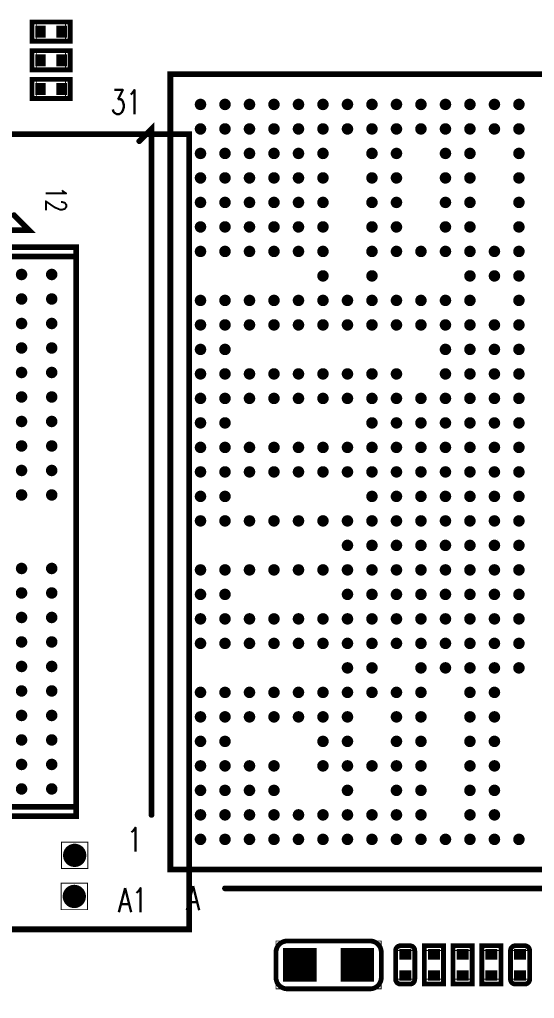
# Model space of a CAD drawing. Extents: x 60 to 160, y 44 to 135.
# Drawn here: x 90.6 to 104.27, y 89.54 to 115.51 of the extents above; entities that cross this region are included whole.
import ezdxf

# ---------------------------------------------------------------- set-up
doc = ezdxf.new("R2010")
doc.units = 0
for name, color, linetype in [('DRIL_PLTE_THRU_01', 3, 'CONTINUOUS'), ('DRIL_PLTE_THRU_02', 253, 'CONTINUOUS'), ('DRIL_PLTE_THRU_03', 4, 'CONTINUOUS'), ('DRIL_PLTE_THRU_04', 253, 'CONTINUOUS'), ('DRIL_PLTE_THRU_05', 210, 'CONTINUOUS'), ('DRIL_PLTE_THRU_06', 253, 'CONTINUOUS'), ('DRIL_PLTE_THRU_07', 57, 'CONTINUOUS'), ('DRIL_PLTE_THRU_08', 231, 'CONTINUOUS'), ('DRIL_PLTE_THRU_09', 253, 'CONTINUOUS'), ('DRIL_PLTE_THRU_10', 112, 'CONTINUOUS'), ('DRIL_PLTE_THRU_11', 216, 'CONTINUOUS'), ('DRIL_PLTE_THRU_12', 5, 'CONTINUOUS'), ('PADS_BOT', 5, 'CONTINUOUS'), ('PADS_INNER', 3, 'CONTINUOUS'), ('PADS_TOP', 3, 'CONTINUOUS'), ('PART_TOP_2DLINE_01', 255, 'CONTINUOUS'), ('PART_TOP_2DLINE_116', 255, 'CONTINUOUS'), ('PART_TOP_2DLINE_117', 255, 'CONTINUOUS'), ('PART_TOP_2DLINE_118', 255, 'CONTINUOUS'), ('PART_TOP_2DLINE_119', 255, 'CONTINUOUS'), ('PART_TOP_2DLINE_120', 255, 'CONTINUOUS'), ('PART_TOP_2DLINE_126', 255, 'CONTINUOUS'), ('PART_TOP_TEXT_126', 255, 'CONTINUOUS'), ('TAG_00', 255, 'CONTINUOUS'), ('TAG_01', 255, 'CONTINUOUS')]:
    doc.layers.add(name, color=color, linetype=linetype)
doc.styles.add('W0$07366', font='simplex', dxfattribs={"width": 0.75})
doc.styles.add('W0$0762', font='simplex', dxfattribs={"width": 0.75})

# ---------------------------------------------------------------- blocks, each defined once
blk = doc.blocks.new('SMOOTH_0$127')
at = {"const_width": 0.0635}
blk.add_lwpolyline([(-0.03175, 0, 1), (0.03175, 0, 1)], format="xyb", close=True, dxfattribs=at)
blk = doc.blocks.new('SMOOTH_0$0254')
at = {"const_width": 0.0127}
blk.add_lwpolyline([(-0.00635, 0, 1), (0.00635, 0, 1)], format="xyb", close=True, dxfattribs=at)
blk = doc.blocks.new('PART_BODY_TOP_6')
at = {"layer": 'PART_TOP_2DLINE_01', "const_width": 0.127}
blk.add_lwpolyline([(1.397, 0.335, 0.414214), (1.097, 0.635), (-1.097, 0.635, 0.414214), (-1.397, 0.335), (-1.397, -0.335, 0.414214), (-1.097, -0.635), (1.097, -0.635, 0.414214), (1.397, -0.335)], format="xyb", close=True, dxfattribs=at)
at = {"layer": 'PART_TOP_2DLINE_118', "const_width": 0.0254}
blk.add_lwpolyline([(1.397, -0.635), (-1.397, -0.635), (-1.397, 0.635), (1.397, 0.635)], close=True, dxfattribs=at)
at = {"layer": 'PART_TOP_2DLINE_119', "const_width": 0.0254}
blk.add_lwpolyline([(1.397, -0.635), (-1.397, -0.635), (-1.397, 0.635), (1.397, 0.635)], close=True, dxfattribs=at)
at = {"layer": 'PART_TOP_2DLINE_01'}
for p in [(1.097, 0.635), (1.397, 0.335)]:
    blk.add_blockref('SMOOTH_0$127', p, dxfattribs=at)
at = {"layer": 'PART_TOP_2DLINE_118'}
for p in [(-1.397, 0.635), (1.397, 0.635), (-1.397, -0.635), (1.397, -0.635)]:
    blk.add_blockref('SMOOTH_0$0254', p, dxfattribs=at)
at = {"layer": 'PART_TOP_2DLINE_119'}
for p in [(-1.397, 0.635), (1.397, 0.635), (-1.397, -0.635), (1.397, -0.635)]:
    blk.add_blockref('SMOOTH_0$0254', p, dxfattribs=at)
blk = doc.blocks.new('DRIL_HOLE_0')
blk.add_lwpolyline([(0, 0, 1), (0, 0, 1)], format="xyb", close=True)
blk = doc.blocks.new('PAD_0')
blk.add_lwpolyline([(0, 0, 1), (0, 0, 1)], format="xyb", close=True)
blk = doc.blocks.new('PAD_2')
at = {"const_width": 0.889}
blk.add_lwpolyline([(-0.4445, 0), (0.4445, 0)], dxfattribs=at)
blk = doc.blocks.new('STK_TOP_94')
at = {"layer": 'DRIL_PLTE_THRU_01'}
blk.add_blockref('DRIL_HOLE_0', (0, 0), dxfattribs=at)
at = {"layer": 'DRIL_PLTE_THRU_02'}
blk.add_blockref('DRIL_HOLE_0', (0, 0), dxfattribs=at)
at = {"layer": 'DRIL_PLTE_THRU_03'}
blk.add_blockref('DRIL_HOLE_0', (0, 0), dxfattribs=at)
at = {"layer": 'DRIL_PLTE_THRU_04'}
blk.add_blockref('DRIL_HOLE_0', (0, 0), dxfattribs=at)
at = {"layer": 'DRIL_PLTE_THRU_05'}
blk.add_blockref('DRIL_HOLE_0', (0, 0), dxfattribs=at)
at = {"layer": 'DRIL_PLTE_THRU_06'}
blk.add_blockref('DRIL_HOLE_0', (0, 0), dxfattribs=at)
at = {"layer": 'DRIL_PLTE_THRU_07'}
blk.add_blockref('DRIL_HOLE_0', (0, 0), dxfattribs=at)
at = {"layer": 'DRIL_PLTE_THRU_08'}
blk.add_blockref('DRIL_HOLE_0', (0, 0), dxfattribs=at)
at = {"layer": 'DRIL_PLTE_THRU_09'}
blk.add_blockref('DRIL_HOLE_0', (0, 0), dxfattribs=at)
at = {"layer": 'DRIL_PLTE_THRU_10'}
blk.add_blockref('DRIL_HOLE_0', (0, 0), dxfattribs=at)
at = {"layer": 'DRIL_PLTE_THRU_11'}
blk.add_blockref('DRIL_HOLE_0', (0, 0), dxfattribs=at)
at = {"layer": 'DRIL_PLTE_THRU_12'}
blk.add_blockref('DRIL_HOLE_0', (0, 0), dxfattribs=at)
at = {"layer": 'PADS_BOT'}
blk.add_blockref('PAD_0', (0, 0), dxfattribs=at)
at = {"layer": 'PADS_INNER'}
blk.add_blockref('PAD_0', (0, 0), dxfattribs=at)
at = {"layer": 'PADS_TOP', "rotation": 90}
blk.add_blockref('PAD_2', (0, 0), dxfattribs=at)
blk = doc.blocks.new('SYM_TOP_9')
for name, p in [('STK_TOP_94', (-0.762, 0)), ('STK_TOP_94', (0.762, 0)), ('PART_BODY_TOP_6', (0, 0))]:
    blk.add_blockref(name, p)
blk = doc.blocks.new('PART_TOP_39')
blk.add_blockref('SYM_TOP_9', (0, 0))
blk = doc.blocks.new('PART_BODY_TOP_2')
at = {"layer": 'PART_TOP_2DLINE_01', "const_width": 0.127}
blk.add_lwpolyline([(-0.508, -0.127, 0.414214), (-0.381, -0.254), (0.381, -0.254, 0.414214), (0.508, -0.127), (0.508, 0.127, 0.414214), (0.381, 0.254), (-0.381, 0.254, 0.414214), (-0.508, 0.127)], format="xyb", close=True, dxfattribs=at)
at = {"layer": 'PART_TOP_2DLINE_116', "const_width": 0.0254}
blk.add_lwpolyline([(-0.381, 0.254), (-0.381, -0.254), (0.381, -0.254), (0.381, 0.254)], close=True, dxfattribs=at)
at = {"layer": 'PART_TOP_2DLINE_117', "const_width": 0.0254}
blk.add_lwpolyline([(-0.381, 0.254), (-0.381, -0.254), (0.381, -0.254), (0.381, 0.254)], close=True, dxfattribs=at)
at = {"layer": 'PART_TOP_2DLINE_01'}
for p in [(-0.508, -0.127), (-0.381, -0.254)]:
    blk.add_blockref('SMOOTH_0$127', p, dxfattribs=at)
at = {"layer": 'PART_TOP_2DLINE_116'}
for p in [(-0.381, 0.254), (0.381, 0.254), (-0.381, -0.254), (0.381, -0.254)]:
    blk.add_blockref('SMOOTH_0$0254', p, dxfattribs=at)
at = {"layer": 'PART_TOP_2DLINE_117'}
for p in [(-0.381, 0.254), (0.381, 0.254), (-0.381, -0.254), (0.381, -0.254)]:
    blk.add_blockref('SMOOTH_0$0254', p, dxfattribs=at)
blk = doc.blocks.new('PAD_3')
at = {"const_width": 0.2794}
blk.add_lwpolyline([(-0.15875, 0), (0.15875, 0)], dxfattribs=at)
blk = doc.blocks.new('STK_TOP_90')
at = {"layer": 'DRIL_PLTE_THRU_01'}
blk.add_blockref('DRIL_HOLE_0', (0, 0), dxfattribs=at)
at = {"layer": 'DRIL_PLTE_THRU_02'}
blk.add_blockref('DRIL_HOLE_0', (0, 0), dxfattribs=at)
at = {"layer": 'DRIL_PLTE_THRU_03'}
blk.add_blockref('DRIL_HOLE_0', (0, 0), dxfattribs=at)
at = {"layer": 'DRIL_PLTE_THRU_04'}
blk.add_blockref('DRIL_HOLE_0', (0, 0), dxfattribs=at)
at = {"layer": 'DRIL_PLTE_THRU_05'}
blk.add_blockref('DRIL_HOLE_0', (0, 0), dxfattribs=at)
at = {"layer": 'DRIL_PLTE_THRU_06'}
blk.add_blockref('DRIL_HOLE_0', (0, 0), dxfattribs=at)
at = {"layer": 'DRIL_PLTE_THRU_07'}
blk.add_blockref('DRIL_HOLE_0', (0, 0), dxfattribs=at)
at = {"layer": 'DRIL_PLTE_THRU_08'}
blk.add_blockref('DRIL_HOLE_0', (0, 0), dxfattribs=at)
at = {"layer": 'DRIL_PLTE_THRU_09'}
blk.add_blockref('DRIL_HOLE_0', (0, 0), dxfattribs=at)
at = {"layer": 'DRIL_PLTE_THRU_10'}
blk.add_blockref('DRIL_HOLE_0', (0, 0), dxfattribs=at)
at = {"layer": 'DRIL_PLTE_THRU_11'}
blk.add_blockref('DRIL_HOLE_0', (0, 0), dxfattribs=at)
at = {"layer": 'DRIL_PLTE_THRU_12'}
blk.add_blockref('DRIL_HOLE_0', (0, 0), dxfattribs=at)
at = {"layer": 'PADS_BOT'}
blk.add_blockref('PAD_0', (0, 0), dxfattribs=at)
at = {"layer": 'PADS_INNER'}
blk.add_blockref('PAD_0', (0, 0), dxfattribs=at)
at = {"layer": 'PADS_TOP', "rotation": 90}
blk.add_blockref('PAD_3', (0, 0), dxfattribs=at)
blk = doc.blocks.new('SYM_TOP_5')
for name, p in [('PART_BODY_TOP_2', (0, 0)), ('STK_TOP_90', (-0.279, 0)), ('STK_TOP_90', (0.279, 0))]:
    blk.add_blockref(name, p)
blk = doc.blocks.new('PART_TOP_119')
blk.add_blockref('SYM_TOP_5', (0, 0))
blk = doc.blocks.new('PART_TOP_210')
blk.add_blockref('SYM_TOP_5', (0, 0))
blk = doc.blocks.new('PART_BODY_TOP_36')
at = {"layer": 'PART_TOP_2DLINE_01', "const_width": 0.127}
blk.add_lwpolyline([(-0.508, 0.254), (0.508, 0.254), (0.508, -0.254), (-0.508, -0.254)], close=True, dxfattribs=at)
at = {"layer": 'PART_TOP_2DLINE_118', "const_width": 0.0254}
blk.add_lwpolyline([(-0.381, 0.254), (0.381, 0.254), (0.381, -0.254), (-0.381, -0.254)], close=True, dxfattribs=at)
at = {"layer": 'PART_TOP_2DLINE_119', "const_width": 0.0254}
blk.add_lwpolyline([(-0.381, 0.254), (0.381, 0.254), (0.381, -0.254), (-0.381, -0.254)], close=True, dxfattribs=at)
at = {"layer": 'PART_TOP_2DLINE_01'}
for p in [(-0.508, 0.254), (0.508, 0.254), (-0.508, -0.254), (0.508, -0.254)]:
    blk.add_blockref('SMOOTH_0$127', p, dxfattribs=at)
at = {"layer": 'PART_TOP_2DLINE_118'}
for p in [(-0.381, 0.254), (0.381, 0.254), (-0.381, -0.254), (0.381, -0.254)]:
    blk.add_blockref('SMOOTH_0$0254', p, dxfattribs=at)
at = {"layer": 'PART_TOP_2DLINE_119'}
for p in [(-0.381, 0.254), (0.381, 0.254), (-0.381, -0.254), (0.381, -0.254)]:
    blk.add_blockref('SMOOTH_0$0254', p, dxfattribs=at)
blk = doc.blocks.new('SYM_TOP_39')
for name, p in [('PART_BODY_TOP_36', (0, 0)), ('STK_TOP_90', (-0.2794, 0)), ('STK_TOP_90', (0.2794, 0))]:
    blk.add_blockref(name, p)
blk = doc.blocks.new('PART_TOP_379')
blk.add_blockref('SYM_TOP_39', (0, 0))
blk = doc.blocks.new('PART_TOP_422')
blk.add_blockref('SYM_TOP_39', (0, 0))
blk = doc.blocks.new('PART_TOP_424')
blk.add_blockref('SYM_TOP_39', (0, 0))
blk = doc.blocks.new('PART_TOP_450')
blk.add_blockref('SYM_TOP_39', (0, 0))
blk = doc.blocks.new('PART_TOP_452')
blk.add_blockref('SYM_TOP_39', (0, 0))
blk = doc.blocks.new('PART_TOP_454')
blk.add_blockref('SYM_TOP_39', (0, 0))
blk = doc.blocks.new('SMOOTH_0$1524')
at = {"const_width": 0.0762}
blk.add_lwpolyline([(-0.0381, 0, 1), (0.0381, 0, 1)], format="xyb", close=True, dxfattribs=at)
blk = doc.blocks.new('PART_BODY_TOP_60')
at = {"layer": 'PART_TOP_2DLINE_118', "const_width": 0.152}
blk.add_lwpolyline([(-7.55, -5.05), (-7.55, 5.05), (7.55, 5.05), (7.55, -5.05)], close=True, dxfattribs=at)
blk.add_lwpolyline([(-6.85, -5.05), (-7.55, -4.35)], dxfattribs=at)
at = {"layer": 'PART_TOP_2DLINE_119', "const_width": 0.0254}
blk.add_lwpolyline([(7.6, -5.1), (-7.6, -5.1), (-7.6, 5.1), (7.6, 5.1)], close=True, dxfattribs=at)
at = {"layer": 'PART_TOP_2DLINE_120', "const_width": 0.152}
blk.add_lwpolyline([(-10.55, -8.05), (-10.55, 8.05), (10.55, 8.05), (10.55, -8.05)], close=True, dxfattribs=at)
at = {"layer": 'PART_TOP_2DLINE_126', "const_width": 0.152}
for points in [[(-7.55, -5.05), (-7.55, 5.05), (7.55, 5.05), (7.55, -5.05)], [(-7.3, -5.05), (-7.3, 5.05), (7.3, 5.05), (7.3, -5.05)]]:
    blk.add_lwpolyline(points, close=True, dxfattribs=at)
for points in [[(-8.4, 3.4), (-8, 3.8), (-8, -3.8)], [(-6.85, -5.05), (-7.55, -4.35)], [(5.8, -6), (6.2, -5.6), (-6.2, -5.6)]]:
    blk.add_lwpolyline(points, dxfattribs=at)
at = {"layer": 'PART_TOP_2DLINE_118'}
for p in [(-7.55, 5.05), (7.55, 5.05), (-7.55, -4.35), (-7.55, -5.05), (-6.85, -5.05), (7.55, -5.05)]:
    blk.add_blockref('SMOOTH_0$1524', p, dxfattribs=at)
at = {"layer": 'PART_TOP_2DLINE_119'}
for p in [(-7.6, 5.1), (7.6, 5.1), (-7.6, -5.1), (7.6, -5.1)]:
    blk.add_blockref('SMOOTH_0$0254', p, dxfattribs=at)
at = {"layer": 'PART_TOP_2DLINE_120'}
for p in [(-10.55, 8.05), (10.55, 8.05), (-10.55, -8.05), (10.55, -8.05)]:
    blk.add_blockref('SMOOTH_0$1524', p, dxfattribs=at)
at = {"layer": 'PART_TOP_2DLINE_126'}
for p in [(-7.55, 5.05), (-7.3, 5.05), (7.3, 5.05), (7.55, 5.05), (-8, 3.8), (-8.4, 3.4), (-8, -3.8), (-7.55, -4.35), (-7.55, -5.05), (-7.3, -5.05), (-6.85, -5.05), (7.3, -5.05), (7.55, -5.05), (-6.2, -5.6), (6.2, -5.6), (5.8, -6)]:
    blk.add_blockref('SMOOTH_0$1524', p, dxfattribs=at)
at = {"layer": 'PART_TOP_TEXT_126', "style": 'W0$0762', "width": 0.75}
for s, height, p in [('12', 0.5334, (-9.162, 4.246)), ('1', 0.533, (-8.781, -4.754)), ('A', 0.533, (-7.081, -6.054)), ('AB', 0.5334, (6.138, -6.054))]:
    blk.add_text(s, height=height, dxfattribs=at).set_placement(p)
blk = doc.blocks.new('PAD_81')
at = {"const_width": 0.1524}
blk.add_lwpolyline([(0, -0.0762, 1), (0, 0.0762, 1)], format="xyb", close=True, dxfattribs=at)
blk = doc.blocks.new('STK_TOP_202')
at = {"layer": 'DRIL_PLTE_THRU_01'}
blk.add_blockref('DRIL_HOLE_0', (0, 0), dxfattribs=at)
at = {"layer": 'DRIL_PLTE_THRU_02'}
blk.add_blockref('DRIL_HOLE_0', (0, 0), dxfattribs=at)
at = {"layer": 'DRIL_PLTE_THRU_03'}
blk.add_blockref('DRIL_HOLE_0', (0, 0), dxfattribs=at)
at = {"layer": 'DRIL_PLTE_THRU_04'}
blk.add_blockref('DRIL_HOLE_0', (0, 0), dxfattribs=at)
at = {"layer": 'DRIL_PLTE_THRU_05'}
blk.add_blockref('DRIL_HOLE_0', (0, 0), dxfattribs=at)
at = {"layer": 'DRIL_PLTE_THRU_06'}
blk.add_blockref('DRIL_HOLE_0', (0, 0), dxfattribs=at)
at = {"layer": 'DRIL_PLTE_THRU_07'}
blk.add_blockref('DRIL_HOLE_0', (0, 0), dxfattribs=at)
at = {"layer": 'DRIL_PLTE_THRU_08'}
blk.add_blockref('DRIL_HOLE_0', (0, 0), dxfattribs=at)
at = {"layer": 'DRIL_PLTE_THRU_09'}
blk.add_blockref('DRIL_HOLE_0', (0, 0), dxfattribs=at)
at = {"layer": 'DRIL_PLTE_THRU_10'}
blk.add_blockref('DRIL_HOLE_0', (0, 0), dxfattribs=at)
at = {"layer": 'DRIL_PLTE_THRU_11'}
blk.add_blockref('DRIL_HOLE_0', (0, 0), dxfattribs=at)
at = {"layer": 'DRIL_PLTE_THRU_12'}
blk.add_blockref('DRIL_HOLE_0', (0, 0), dxfattribs=at)
at = {"layer": 'PADS_BOT'}
blk.add_blockref('PAD_0', (0, 0), dxfattribs=at)
at = {"layer": 'PADS_INNER'}
blk.add_blockref('PAD_0', (0, 0), dxfattribs=at)
at = {"layer": 'PADS_TOP', "rotation": 90}
blk.add_blockref('PAD_81', (0, 0), dxfattribs=at)
blk = doc.blocks.new('SYM_TOP_63')
for name, p in [('PART_BODY_TOP_60', (0, 0)), ('STK_TOP_202', (-6.825, 4.4)), ('STK_TOP_202', (-6.175, 4.4)), ('STK_TOP_202', (-5.525, 4.4)), ('STK_TOP_202', (-4.875, 4.4)), ('STK_TOP_202', (-4.225, 4.4)), ('STK_TOP_202', (-3.575, 4.4)), ('STK_TOP_202', (-2.925, 4.4)), ('STK_TOP_202', (-2.275, 4.4)), ('STK_TOP_202', (-1.625, 4.4)), ('STK_TOP_202', (-0.975, 4.4)), ('STK_TOP_202', (0.975, 4.4)), ('STK_TOP_202', (1.625, 4.4)), ('STK_TOP_202', (2.275, 4.4)), ('STK_TOP_202', (2.925, 4.4)), ('STK_TOP_202', (3.575, 4.4)), ('STK_TOP_202', (4.225, 4.4)), ('STK_TOP_202', (4.875, 4.4)), ('STK_TOP_202', (5.525, 4.4)), ('STK_TOP_202', (6.175, 4.4)), ('STK_TOP_202', (6.825, 4.4)), ('STK_TOP_202', (-6.825, 3.6)), ('STK_TOP_202', (-6.175, 3.6)), ('STK_TOP_202', (-5.525, 3.6)), ('STK_TOP_202', (-4.875, 3.6)), ('STK_TOP_202', (-4.225, 3.6)), ('STK_TOP_202', (-3.575, 3.6)), ('STK_TOP_202', (-2.925, 3.6)), ('STK_TOP_202', (-2.275, 3.6)), ('STK_TOP_202', (-1.625, 3.6)), ('STK_TOP_202', (-0.975, 3.6)), ('STK_TOP_202', (0.975, 3.6)), ('STK_TOP_202', (1.625, 3.6)), ('STK_TOP_202', (2.275, 3.6)), ('STK_TOP_202', (2.925, 3.6)), ('STK_TOP_202', (3.575, 3.6)), ('STK_TOP_202', (4.225, 3.6)), ('STK_TOP_202', (4.875, 3.6)), ('STK_TOP_202', (5.525, 3.6)), ('STK_TOP_202', (6.175, 3.6)), ('STK_TOP_202', (6.825, 3.6))]:
    blk.add_blockref(name, p)
blk = doc.blocks.new('PART_TOP_692')
blk.add_blockref('SYM_TOP_63', (0, 0))
blk = doc.blocks.new('PART_BODY_TOP_61')
at = {"layer": 'PART_TOP_2DLINE_118', "const_width": 0.152}
blk.add_lwpolyline([(-10.55, -10.55), (-10.55, 10.55), (10.55, 10.55), (10.55, -10.55)], close=True, dxfattribs=at)
at = {"layer": 'PART_TOP_2DLINE_119', "const_width": 0.0254}
blk.add_lwpolyline([(-10.541, -10.541), (-10.541, 10.541), (10.541, 10.541), (10.541, -10.541)], close=True, dxfattribs=at)
at = {"layer": 'PART_TOP_2DLINE_126', "const_width": 0.152}
blk.add_lwpolyline([(-10.55, -10.55), (-10.55, 10.55), (10.55, 10.55), (10.55, -10.55)], close=True, dxfattribs=at)
for points in [[(-11.375, 8.775), (-11.05, 9.1), (-11.05, -9.1)], [(8.775, -11.375), (9.1, -11.05), (-9.1, -11.05)]]:
    blk.add_lwpolyline(points, dxfattribs=at)
at = {"layer": 'PART_TOP_2DLINE_118'}
for p in [(-10.55, 10.55), (10.55, 10.55), (-10.55, -10.55), (10.55, -10.55)]:
    blk.add_blockref('SMOOTH_0$1524', p, dxfattribs=at)
at = {"layer": 'PART_TOP_2DLINE_119'}
for p in [(-10.541, 10.541), (10.541, 10.541), (-10.541, -10.541), (10.541, -10.541)]:
    blk.add_blockref('SMOOTH_0$0254', p, dxfattribs=at)
at = {"layer": 'PART_TOP_2DLINE_126'}
for p in [(-10.55, 10.55), (10.55, 10.55), (-11.05, 9.1), (-11.375, 8.775), (-11.05, -9.1), (-10.55, -10.55), (10.55, -10.55), (-9.1, -11.05), (9.1, -11.05), (8.775, -11.375)]:
    blk.add_blockref('SMOOTH_0$1524', p, dxfattribs=at)
at = {"layer": 'PART_TOP_TEXT_126', "style": 'W0$07366', "width": 0.75}
for s, height, p in [('31', 0.6401, (-12.137, 9.496)), ('1', 0.64, (-11.7, -10.075)), ('A1', 0.6401, (-11.938, -11.684)), ('A', 0.64, (-10.131, -11.629)), ('AL', 0.6401, (8.988, -11.629))]:
    blk.add_text(s, height=height, dxfattribs=at).set_placement(p)
blk = doc.blocks.new('STK_TOP_203')
at = {"layer": 'DRIL_PLTE_THRU_01'}
blk.add_blockref('DRIL_HOLE_0', (0, 0), dxfattribs=at)
at = {"layer": 'DRIL_PLTE_THRU_02'}
blk.add_blockref('DRIL_HOLE_0', (0, 0), dxfattribs=at)
at = {"layer": 'DRIL_PLTE_THRU_03'}
blk.add_blockref('DRIL_HOLE_0', (0, 0), dxfattribs=at)
at = {"layer": 'DRIL_PLTE_THRU_04'}
blk.add_blockref('DRIL_HOLE_0', (0, 0), dxfattribs=at)
at = {"layer": 'DRIL_PLTE_THRU_05'}
blk.add_blockref('DRIL_HOLE_0', (0, 0), dxfattribs=at)
at = {"layer": 'DRIL_PLTE_THRU_06'}
blk.add_blockref('DRIL_HOLE_0', (0, 0), dxfattribs=at)
at = {"layer": 'DRIL_PLTE_THRU_07'}
blk.add_blockref('DRIL_HOLE_0', (0, 0), dxfattribs=at)
at = {"layer": 'DRIL_PLTE_THRU_08'}
blk.add_blockref('DRIL_HOLE_0', (0, 0), dxfattribs=at)
at = {"layer": 'DRIL_PLTE_THRU_09'}
blk.add_blockref('DRIL_HOLE_0', (0, 0), dxfattribs=at)
at = {"layer": 'DRIL_PLTE_THRU_10'}
blk.add_blockref('DRIL_HOLE_0', (0, 0), dxfattribs=at)
at = {"layer": 'DRIL_PLTE_THRU_11'}
blk.add_blockref('DRIL_HOLE_0', (0, 0), dxfattribs=at)
at = {"layer": 'DRIL_PLTE_THRU_12'}
blk.add_blockref('DRIL_HOLE_0', (0, 0), dxfattribs=at)
at = {"layer": 'PADS_BOT'}
blk.add_blockref('PAD_0', (0, 0), dxfattribs=at)
at = {"layer": 'PADS_INNER'}
blk.add_blockref('PAD_0', (0, 0), dxfattribs=at)
at = {"layer": 'PADS_TOP'}
blk.add_blockref('PAD_81', (0, 0), dxfattribs=at)
blk = doc.blocks.new('SYM_TOP_64')
for name, p in [('PART_BODY_TOP_61', (0, 0)), ('STK_TOP_203', (-9.75, 9.75)), ('STK_TOP_203', (-9.1, 9.75)), ('STK_TOP_203', (-8.45, 9.75)), ('STK_TOP_203', (-7.8, 9.75)), ('STK_TOP_203', (-7.15, 9.75)), ('STK_TOP_203', (-6.5, 9.75)), ('STK_TOP_203', (-5.85, 9.75)), ('STK_TOP_203', (-5.2, 9.75)), ('STK_TOP_203', (-4.55, 9.75)), ('STK_TOP_203', (-3.9, 9.75)), ('STK_TOP_203', (-3.25, 9.75)), ('STK_TOP_203', (-2.6, 9.75)), ('STK_TOP_203', (-1.95, 9.75)), ('STK_TOP_203', (-1.3, 9.75)), ('STK_TOP_203', (-9.75, 9.1)), ('STK_TOP_203', (-9.1, 9.1)), ('STK_TOP_203', (-8.45, 9.1)), ('STK_TOP_203', (-7.8, 9.1)), ('STK_TOP_203', (-7.15, 9.1)), ('STK_TOP_203', (-6.5, 9.1)), ('STK_TOP_203', (-5.85, 9.1)), ('STK_TOP_203', (-5.2, 9.1)), ('STK_TOP_203', (-4.55, 9.1)), ('STK_TOP_203', (-3.9, 9.1)), ('STK_TOP_203', (-3.25, 9.1)), ('STK_TOP_203', (-2.6, 9.1)), ('STK_TOP_203', (-1.95, 9.1)), ('STK_TOP_203', (-1.3, 9.1)), ('STK_TOP_203', (-9.75, 8.45)), ('STK_TOP_203', (-9.1, 8.45)), ('STK_TOP_203', (-8.45, 8.45)), ('STK_TOP_203', (-7.8, 8.45)), ('STK_TOP_203', (-7.15, 8.45)), ('STK_TOP_203', (-6.5, 8.45)), ('STK_TOP_203', (-5.2, 8.45)), ('STK_TOP_203', (-4.55, 8.45)), ('STK_TOP_203', (-3.25, 8.45)), ('STK_TOP_203', (-2.6, 8.45)), ('STK_TOP_203', (-1.3, 8.45)), ('STK_TOP_203', (-9.75, 7.8)), ('STK_TOP_203', (-9.1, 7.8)), ('STK_TOP_203', (-8.45, 7.8)), ('STK_TOP_203', (-7.8, 7.8)), ('STK_TOP_203', (-7.15, 7.8)), ('STK_TOP_203', (-6.5, 7.8)), ('STK_TOP_203', (-5.2, 7.8)), ('STK_TOP_203', (-4.55, 7.8)), ('STK_TOP_203', (-3.25, 7.8)), ('STK_TOP_203', (-2.6, 7.8)), ('STK_TOP_203', (-1.3, 7.8)), ('STK_TOP_203', (-9.75, 7.15)), ('STK_TOP_203', (-9.1, 7.15)), ('STK_TOP_203', (-8.45, 7.15)), ('STK_TOP_203', (-7.8, 7.15)), ('STK_TOP_203', (-7.15, 7.15)), ('STK_TOP_203', (-6.5, 7.15)), ('STK_TOP_203', (-5.2, 7.15)), ('STK_TOP_203', (-4.55, 7.15)), ('STK_TOP_203', (-3.25, 7.15)), ('STK_TOP_203', (-2.6, 7.15)), ('STK_TOP_203', (-1.3, 7.15)), ('STK_TOP_203', (-9.75, 6.5)), ('STK_TOP_203', (-9.1, 6.5)), ('STK_TOP_203', (-8.45, 6.5)), ('STK_TOP_203', (-7.8, 6.5)), ('STK_TOP_203', (-7.15, 6.5)), ('STK_TOP_203', (-6.5, 6.5)), ('STK_TOP_203', (-5.2, 6.5)), ('STK_TOP_203', (-4.55, 6.5)), ('STK_TOP_203', (-3.25, 6.5)), ('STK_TOP_203', (-2.6, 6.5)), ('STK_TOP_203', (-1.3, 6.5)), ('STK_TOP_203', (-9.75, 5.85)), ('STK_TOP_203', (-9.1, 5.85)), ('STK_TOP_203', (-8.45, 5.85)), ('STK_TOP_203', (-7.8, 5.85)), ('STK_TOP_203', (-7.15, 5.85)), ('STK_TOP_203', (-6.5, 5.85)), ('STK_TOP_203', (-5.2, 5.85)), ('STK_TOP_203', (-4.55, 5.85)), ('STK_TOP_203', (-3.9, 5.85)), ('STK_TOP_203', (-3.25, 5.85)), ('STK_TOP_203', (-2.6, 5.85)), ('STK_TOP_203', (-1.95, 5.85)), ('STK_TOP_203', (-1.3, 5.85)), ('STK_TOP_203', (-6.5, 5.2)), ('STK_TOP_203', (-5.2, 5.2)), ('STK_TOP_203', (-2.6, 5.2)), ('STK_TOP_203', (-1.95, 5.2)), ('STK_TOP_203', (-1.3, 5.2)), ('STK_TOP_203', (-9.75, 4.55)), ('STK_TOP_203', (-9.1, 4.55)), ('STK_TOP_203', (-8.45, 4.55)), ('STK_TOP_203', (-7.8, 4.55)), ('STK_TOP_203', (-7.15, 4.55)), ('STK_TOP_203', (-6.5, 4.55)), ('STK_TOP_203', (-5.85, 4.55)), ('STK_TOP_203', (-5.2, 4.55)), ('STK_TOP_203', (-4.55, 4.55)), ('STK_TOP_203', (-3.9, 4.55)), ('STK_TOP_203', (-3.25, 4.55)), ('STK_TOP_203', (-2.6, 4.55)), ('STK_TOP_203', (-1.3, 4.55)), ('STK_TOP_203', (-9.75, 3.9)), ('STK_TOP_203', (-9.1, 3.9)), ('STK_TOP_203', (-8.45, 3.9)), ('STK_TOP_203', (-7.8, 3.9)), ('STK_TOP_203', (-7.15, 3.9)), ('STK_TOP_203', (-6.5, 3.9)), ('STK_TOP_203', (-5.85, 3.9)), ('STK_TOP_203', (-5.2, 3.9)), ('STK_TOP_203', (-4.55, 3.9)), ('STK_TOP_203', (-3.9, 3.9)), ('STK_TOP_203', (-3.25, 3.9)), ('STK_TOP_203', (-2.6, 3.9)), ('STK_TOP_203', (-1.95, 3.9)), ('STK_TOP_203', (-1.3, 3.9)), ('STK_TOP_203', (-9.75, 3.25)), ('STK_TOP_203', (-9.1, 3.25)), ('STK_TOP_203', (-3.25, 3.25)), ('STK_TOP_203', (-2.6, 3.25)), ('STK_TOP_203', (-1.95, 3.25)), ('STK_TOP_203', (-1.3, 3.25)), ('STK_TOP_203', (-9.75, 2.6)), ('STK_TOP_203', (-9.1, 2.6)), ('STK_TOP_203', (-8.45, 2.6)), ('STK_TOP_203', (-7.8, 2.6)), ('STK_TOP_203', (-7.15, 2.6)), ('STK_TOP_203', (-6.5, 2.6)), ('STK_TOP_203', (-5.85, 2.6)), ('STK_TOP_203', (-5.2, 2.6)), ('STK_TOP_203', (-4.55, 2.6)), ('STK_TOP_203', (-3.25, 2.6)), ('STK_TOP_203', (-2.6, 2.6)), ('STK_TOP_203', (-1.95, 2.6)), ('STK_TOP_203', (-1.3, 2.6)), ('STK_TOP_203', (-9.75, 1.95)), ('STK_TOP_203', (-9.1, 1.95)), ('STK_TOP_203', (-8.45, 1.95)), ('STK_TOP_203', (-7.8, 1.95)), ('STK_TOP_203', (-7.15, 1.95)), ('STK_TOP_203', (-6.5, 1.95)), ('STK_TOP_203', (-5.85, 1.95)), ('STK_TOP_203', (-5.2, 1.95)), ('STK_TOP_203', (-4.55, 1.95)), ('STK_TOP_203', (-3.9, 1.95)), ('STK_TOP_203', (-3.25, 1.95)), ('STK_TOP_203', (-2.6, 1.95)), ('STK_TOP_203', (-1.95, 1.95)), ('STK_TOP_203', (-1.3, 1.95)), ('STK_TOP_203', (-9.75, 1.3)), ('STK_TOP_203', (-9.1, 1.3)), ('STK_TOP_203', (-5.2, 1.3)), ('STK_TOP_203', (-4.55, 1.3)), ('STK_TOP_203', (-3.9, 1.3)), ('STK_TOP_203', (-3.25, 1.3)), ('STK_TOP_203', (-2.6, 1.3)), ('STK_TOP_203', (-1.95, 1.3)), ('STK_TOP_203', (-1.3, 1.3)), ('STK_TOP_203', (-9.75, 0.65)), ('STK_TOP_203', (-9.1, 0.65)), ('STK_TOP_203', (-8.45, 0.65)), ('STK_TOP_203', (-7.8, 0.65)), ('STK_TOP_203', (-7.15, 0.65)), ('STK_TOP_203', (-6.5, 0.65)), ('STK_TOP_203', (-5.85, 0.65)), ('STK_TOP_203', (-5.2, 0.65)), ('STK_TOP_203', (-4.55, 0.65)), ('STK_TOP_203', (-3.9, 0.65)), ('STK_TOP_203', (-3.25, 0.65)), ('STK_TOP_203', (-2.6, 0.65)), ('STK_TOP_203', (-1.95, 0.65)), ('STK_TOP_203', (-1.3, 0.65)), ('STK_TOP_203', (-9.75, 0)), ('STK_TOP_203', (-9.1, 0)), ('STK_TOP_203', (-8.45, 0)), ('STK_TOP_203', (-7.8, 0)), ('STK_TOP_203', (-7.15, 0)), ('STK_TOP_203', (-6.5, 0)), ('STK_TOP_203', (-5.85, 0)), ('STK_TOP_203', (-5.2, 0)), ('STK_TOP_203', (-4.55, 0)), ('STK_TOP_203', (-3.9, 0)), ('STK_TOP_203', (-3.25, 0)), ('STK_TOP_203', (-2.6, 0)), ('STK_TOP_203', (-1.95, 0)), ('STK_TOP_203', (-1.3, 0)), ('STK_TOP_203', (-9.75, -0.65)), ('STK_TOP_203', (-9.1, -0.65)), ('STK_TOP_203', (-5.2, -0.65)), ('STK_TOP_203', (-4.55, -0.65)), ('STK_TOP_203', (-3.9, -0.65)), ('STK_TOP_203', (-3.25, -0.65)), ('STK_TOP_203', (-2.6, -0.65)), ('STK_TOP_203', (-1.95, -0.65)), ('STK_TOP_203', (-1.3, -0.65)), ('STK_TOP_203', (-9.75, -1.3)), ('STK_TOP_203', (-9.1, -1.3)), ('STK_TOP_203', (-8.45, -1.3)), ('STK_TOP_203', (-7.8, -1.3)), ('STK_TOP_203', (-7.15, -1.3)), ('STK_TOP_203', (-6.5, -1.3)), ('STK_TOP_203', (-5.85, -1.3)), ('STK_TOP_203', (-5.2, -1.3)), ('STK_TOP_203', (-4.55, -1.3)), ('STK_TOP_203', (-3.9, -1.3)), ('STK_TOP_203', (-3.25, -1.3)), ('STK_TOP_203', (-2.6, -1.3)), ('STK_TOP_203', (-1.95, -1.3)), ('STK_TOP_203', (-1.3, -1.3)), ('STK_TOP_203', (-5.85, -1.95)), ('STK_TOP_203', (-5.2, -1.95)), ('STK_TOP_203', (-4.55, -1.95)), ('STK_TOP_203', (-3.9, -1.95)), ('STK_TOP_203', (-3.25, -1.95)), ('STK_TOP_203', (-2.6, -1.95)), ('STK_TOP_203', (-1.95, -1.95)), ('STK_TOP_203', (-1.3, -1.95)), ('STK_TOP_203', (-9.75, -2.6)), ('STK_TOP_203', (-9.1, -2.6)), ('STK_TOP_203', (-8.45, -2.6)), ('STK_TOP_203', (-7.8, -2.6)), ('STK_TOP_203', (-7.15, -2.6)), ('STK_TOP_203', (-6.5, -2.6)), ('STK_TOP_203', (-5.85, -2.6)), ('STK_TOP_203', (-5.2, -2.6)), ('STK_TOP_203', (-4.55, -2.6)), ('STK_TOP_203', (-3.9, -2.6)), ('STK_TOP_203', (-3.25, -2.6)), ('STK_TOP_203', (-2.6, -2.6)), ('STK_TOP_203', (-1.95, -2.6)), ('STK_TOP_203', (-1.3, -2.6)), ('STK_TOP_203', (-9.75, -3.25)), ('STK_TOP_203', (-9.1, -3.25)), ('STK_TOP_203', (-5.85, -3.25)), ('STK_TOP_203', (-5.2, -3.25)), ('STK_TOP_203', (-4.55, -3.25)), ('STK_TOP_203', (-3.9, -3.25)), ('STK_TOP_203', (-3.25, -3.25)), ('STK_TOP_203', (-2.6, -3.25)), ('STK_TOP_203', (-1.95, -3.25)), ('STK_TOP_203', (-1.3, -3.25)), ('STK_TOP_203', (-9.75, -3.9)), ('STK_TOP_203', (-9.1, -3.9)), ('STK_TOP_203', (-8.45, -3.9)), ('STK_TOP_203', (-7.8, -3.9)), ('STK_TOP_203', (-7.15, -3.9)), ('STK_TOP_203', (-6.5, -3.9)), ('STK_TOP_203', (-5.85, -3.9)), ('STK_TOP_203', (-5.2, -3.9)), ('STK_TOP_203', (-4.55, -3.9)), ('STK_TOP_203', (-3.9, -3.9)), ('STK_TOP_203', (-3.25, -3.9)), ('STK_TOP_203', (-2.6, -3.9)), ('STK_TOP_203', (-1.95, -3.9)), ('STK_TOP_203', (-1.3, -3.9)), ('STK_TOP_203', (-9.75, -4.55)), ('STK_TOP_203', (-9.1, -4.55)), ('STK_TOP_203', (-8.45, -4.55)), ('STK_TOP_203', (-7.8, -4.55)), ('STK_TOP_203', (-7.15, -4.55)), ('STK_TOP_203', (-6.5, -4.55)), ('STK_TOP_203', (-5.85, -4.55)), ('STK_TOP_203', (-5.2, -4.55)), ('STK_TOP_203', (-4.55, -4.55)), ('STK_TOP_203', (-3.9, -4.55)), ('STK_TOP_203', (-3.25, -4.55)), ('STK_TOP_203', (-2.6, -4.55)), ('STK_TOP_203', (-1.95, -4.55)), ('STK_TOP_203', (-1.3, -4.55)), ('STK_TOP_203', (-5.85, -5.2)), ('STK_TOP_203', (-5.2, -5.2)), ('STK_TOP_203', (-3.9, -5.2)), ('STK_TOP_203', (-3.25, -5.2)), ('STK_TOP_203', (-2.6, -5.2)), ('STK_TOP_203', (-1.95, -5.2)), ('STK_TOP_203', (-1.3, -5.2)), ('STK_TOP_203', (-9.75, -5.85)), ('STK_TOP_203', (-9.1, -5.85)), ('STK_TOP_203', (-8.45, -5.85)), ('STK_TOP_203', (-7.8, -5.85)), ('STK_TOP_203', (-7.15, -5.85)), ('STK_TOP_203', (-6.5, -5.85)), ('STK_TOP_203', (-5.85, -5.85)), ('STK_TOP_203', (-5.2, -5.85)), ('STK_TOP_203', (-4.55, -5.85)), ('STK_TOP_203', (-3.9, -5.85)), ('STK_TOP_203', (-2.6, -5.85)), ('STK_TOP_203', (-1.95, -5.85)), ('STK_TOP_203', (-9.75, -6.5)), ('STK_TOP_203', (-9.1, -6.5)), ('STK_TOP_203', (-8.45, -6.5)), ('STK_TOP_203', (-7.8, -6.5)), ('STK_TOP_203', (-7.15, -6.5)), ('STK_TOP_203', (-6.5, -6.5)), ('STK_TOP_203', (-5.85, -6.5)), ('STK_TOP_203', (-4.55, -6.5)), ('STK_TOP_203', (-3.9, -6.5)), ('STK_TOP_203', (-2.6, -6.5)), ('STK_TOP_203', (-1.95, -6.5)), ('STK_TOP_203', (-9.75, -7.15)), ('STK_TOP_203', (-9.1, -7.15)), ('STK_TOP_203', (-6.5, -7.15)), ('STK_TOP_203', (-5.85, -7.15)), ('STK_TOP_203', (-4.55, -7.15)), ('STK_TOP_203', (-3.9, -7.15)), ('STK_TOP_203', (-2.6, -7.15)), ('STK_TOP_203', (-1.95, -7.15)), ('STK_TOP_203', (-9.75, -7.8)), ('STK_TOP_203', (-9.1, -7.8)), ('STK_TOP_203', (-8.45, -7.8)), ('STK_TOP_203', (-7.8, -7.8)), ('STK_TOP_203', (-6.5, -7.8)), ('STK_TOP_203', (-5.85, -7.8)), ('STK_TOP_203', (-5.2, -7.8)), ('STK_TOP_203', (-4.55, -7.8)), ('STK_TOP_203', (-3.9, -7.8)), ('STK_TOP_203', (-2.6, -7.8)), ('STK_TOP_203', (-1.95, -7.8)), ('STK_TOP_203', (-9.75, -8.45)), ('STK_TOP_203', (-9.1, -8.45)), ('STK_TOP_203', (-8.45, -8.45)), ('STK_TOP_203', (-7.8, -8.45)), ('STK_TOP_203', (-5.85, -8.45)), ('STK_TOP_203', (-4.55, -8.45)), ('STK_TOP_203', (-3.9, -8.45)), ('STK_TOP_203', (-2.6, -8.45)), ('STK_TOP_203', (-1.95, -8.45)), ('STK_TOP_203', (-9.75, -9.1)), ('STK_TOP_203', (-9.1, -9.1)), ('STK_TOP_203', (-8.45, -9.1)), ('STK_TOP_203', (-7.8, -9.1)), ('STK_TOP_203', (-7.15, -9.1)), ('STK_TOP_203', (-6.5, -9.1)), ('STK_TOP_203', (-5.85, -9.1)), ('STK_TOP_203', (-5.2, -9.1)), ('STK_TOP_203', (-4.55, -9.1)), ('STK_TOP_203', (-3.9, -9.1)), ('STK_TOP_203', (-2.6, -9.1)), ('STK_TOP_203', (-1.95, -9.1)), ('STK_TOP_203', (-9.75, -9.75)), ('STK_TOP_203', (-9.1, -9.75)), ('STK_TOP_203', (-8.45, -9.75)), ('STK_TOP_203', (-7.8, -9.75)), ('STK_TOP_203', (-7.15, -9.75)), ('STK_TOP_203', (-6.5, -9.75)), ('STK_TOP_203', (-5.85, -9.75)), ('STK_TOP_203', (-5.2, -9.75)), ('STK_TOP_203', (-4.55, -9.75)), ('STK_TOP_203', (-3.9, -9.75)), ('STK_TOP_203', (-3.25, -9.75)), ('STK_TOP_203', (-2.6, -9.75)), ('STK_TOP_203', (-1.95, -9.75)), ('STK_TOP_203', (-1.3, -9.75))]:
    blk.add_blockref(name, p)
blk = doc.blocks.new('PART_TOP_694')
blk.add_blockref('SYM_TOP_64', (0, 0))
blk = doc.blocks.new('PART_BODY_TOP_43')
at = {"layer": 'PART_TOP_2DLINE_116', "const_width": 0.0254}
blk.add_lwpolyline([(0.29, 0, 1), (-0.29, 0, 1)], format="xyb", close=True, dxfattribs=at)
at = {"layer": 'PART_TOP_2DLINE_117', "const_width": 0.0254}
blk.add_lwpolyline([(0.351, -0.351), (0.351, 0.351), (-0.351, 0.351), (-0.351, -0.351)], close=True, dxfattribs=at)
blk.add_lwpolyline([(0.296, 0, 1), (-0.296, 0, 1)], format="xyb", close=True, dxfattribs=at)
at = {"layer": 'PART_TOP_2DLINE_117'}
for p in [(-0.351, 0.351), (0.351, 0.351), (-0.351, -0.351), (0.351, -0.351)]:
    blk.add_blockref('SMOOTH_0$0254', p, dxfattribs=at)
blk = doc.blocks.new('PAD_63')
at = {"const_width": 0.3}
blk.add_lwpolyline([(0, -0.15, 1), (0, 0.15, 1)], format="xyb", close=True, dxfattribs=at)
blk = doc.blocks.new('STK_TOP_163')
at = {"layer": 'DRIL_PLTE_THRU_01'}
blk.add_blockref('DRIL_HOLE_0', (0, 0), dxfattribs=at)
at = {"layer": 'DRIL_PLTE_THRU_02'}
blk.add_blockref('DRIL_HOLE_0', (0, 0), dxfattribs=at)
at = {"layer": 'DRIL_PLTE_THRU_03'}
blk.add_blockref('DRIL_HOLE_0', (0, 0), dxfattribs=at)
at = {"layer": 'DRIL_PLTE_THRU_04'}
blk.add_blockref('DRIL_HOLE_0', (0, 0), dxfattribs=at)
at = {"layer": 'DRIL_PLTE_THRU_05'}
blk.add_blockref('DRIL_HOLE_0', (0, 0), dxfattribs=at)
at = {"layer": 'DRIL_PLTE_THRU_06'}
blk.add_blockref('DRIL_HOLE_0', (0, 0), dxfattribs=at)
at = {"layer": 'DRIL_PLTE_THRU_07'}
blk.add_blockref('DRIL_HOLE_0', (0, 0), dxfattribs=at)
at = {"layer": 'DRIL_PLTE_THRU_08'}
blk.add_blockref('DRIL_HOLE_0', (0, 0), dxfattribs=at)
at = {"layer": 'DRIL_PLTE_THRU_09'}
blk.add_blockref('DRIL_HOLE_0', (0, 0), dxfattribs=at)
at = {"layer": 'DRIL_PLTE_THRU_10'}
blk.add_blockref('DRIL_HOLE_0', (0, 0), dxfattribs=at)
at = {"layer": 'DRIL_PLTE_THRU_11'}
blk.add_blockref('DRIL_HOLE_0', (0, 0), dxfattribs=at)
at = {"layer": 'DRIL_PLTE_THRU_12'}
blk.add_blockref('DRIL_HOLE_0', (0, 0), dxfattribs=at)
at = {"layer": 'PADS_BOT'}
blk.add_blockref('PAD_0', (0, 0), dxfattribs=at)
at = {"layer": 'PADS_INNER'}
blk.add_blockref('PAD_0', (0, 0), dxfattribs=at)
at = {"layer": 'PADS_TOP'}
blk.add_blockref('PAD_63', (0, 0), dxfattribs=at)
blk = doc.blocks.new('SYM_TOP_46')
for name in ['PART_BODY_TOP_43', 'STK_TOP_163']:
    blk.add_blockref(name, (0, 0))
blk = doc.blocks.new('PART_TOP_770')
blk.add_blockref('SYM_TOP_46', (0, 0))
blk = doc.blocks.new('PART_BODY_TOP_42357')
at = {"layer": 'TAG_00'}
blk.add_lwpolyline([(0, 0), (0, 0)], dxfattribs=at)
at = {"layer": 'TAG_01'}
blk.add_lwpolyline([(0, 0), (0, 0)], dxfattribs=at)
blk = doc.blocks.new('SYM_TOP_77')
blk.add_blockref('PART_BODY_TOP_42357', (0, 0))
blk = doc.blocks.new('PART_TOP_830')
blk.add_blockref('SYM_TOP_77', (0, 0))
blk = doc.blocks.new('PART_TOP_871')
blk.add_blockref('SYM_TOP_46', (0, 0))

msp = doc.modelspace()

# ---------------------------------------------------------------- block references
for name, p in [('PART_TOP_830', (103.288, 101.707)), ('PART_TOP_694', (105.156, 103.505)), ('PART_TOP_770', (92.067, 93.331)), ('PART_TOP_871', (92.057, 92.241))]:
    msp.add_blockref(name, p)
for name, p, rotation in [('PART_TOP_452', (91.44, 115.189), 180), ('PART_TOP_454', (91.44, 114.427), 180), ('PART_TOP_450', (91.44, 113.665), 180), ('PART_TOP_692', (87.058, 101.918), 270), ('PART_TOP_39', (98.806, 90.424), 180), ('PART_TOP_119', (100.838, 90.424), 270), ('PART_TOP_422', (101.6, 90.424), 90), ('PART_TOP_379', (102.362, 90.424), 90), ('PART_TOP_424', (103.124, 90.424), 90), ('PART_TOP_210', (103.886, 90.424), 270)]:
    msp.add_blockref(name, p, dxfattribs=dict(rotation=rotation))

doc.saveas('drawing.dxf')
